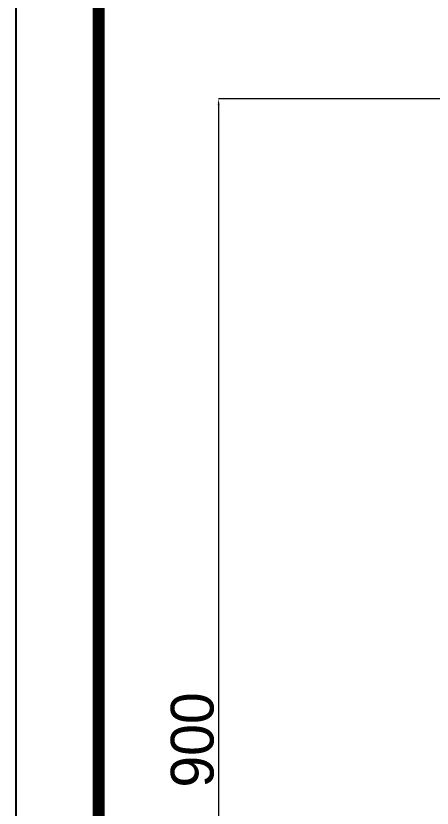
# Model space of a CAD drawing. Extents: x 0 to 3611, y 0 to 2646.
# Drawn here: x 0 to 292, y 1439 to 1995 of the extents above; entities that cross this region are included whole.
import ezdxf

# ---------------------------------------------------------------- set-up
doc = ezdxf.new("R2010")
doc.units = 0
doc.header["$LTSCALE"] = 10
doc.header["$MEASUREMENT"] = 0
doc.header["$PDMODE"] = 3
doc.header["$PDSIZE"] = -10
doc.layers.get('0').update_dxf_attribs({"linetype": 'CONTINUOUS'})
doc.layers.get('DEFPOINTS').update_dxf_attribs({"linetype": 'CONTINUOUS'})
doc.styles.add('Daelim Dimension', font='')
doc.styles.get('Daelim Dimension').set_extended_font_data('나눔고딕')
doc.dimstyles.new('DEFAULT', dxfattribs={"dimscale": 2, "dimtxt": 2, "dimasz": 2, "dimexe": 0, "dimexo": 2, "dimgap": 1, "dimtad": 1, "dimdec": 0, "dimzin": 9, "dimdsep": 46, "dimtxsty": 'Daelim Dimension', "dimcen": 0.5, "dimclrd": 5, "dimclre": 5, "dimclrt": 256, "dimadec": 1, "dimazin": 0, "dimtfac": 1, "dimtdec": 0, "dimtix": 1, "dimtmove": 0, "dimatfit": 3, "dimfxl": 1, "dimtolj": 1, "dimtzin": 1, "dimlwd": 9, "dimlwe": 9, "dimarcsym": 0})

# ---------------------------------------------------------------- blocks, each defined once
blk = doc.blocks.new('*D10')
at = {"color": 5, "lineweight": 9, "transparency": 16777216}
for p, q in [((334.79, 1937.11), (142.25, 1937.11)), ((142.25, 1933.11), (142.25, 1041.11)), ((371.9, 1037.11), (142.25, 1037.11))]:
    blk.add_line(p, q, dxfattribs=at)
at = {"color": 5, "transparency": 16777216}
for points in [[(141.59, 1933.11), (142.92, 1933.11), (142.25, 1937.11)], [(141.59, 1041.11), (142.92, 1041.11), (142.25, 1037.11)]]:
    blk.add_solid(points, dxfattribs=at)
at = {"layer": 'DEFPOINTS', "color": 0, "transparency": 16777216}
for p in [(338.79, 1937.11), (142.25, 1037.11), (375.9, 1037.11)]:
    blk.add_point(p, dxfattribs=at)
at = {"color": 7, "transparency": 16777216, "insert": (123.92, 1487.11), "char_height": 30, "attachment_point": 5, "rotation": 90, "style": 'Daelim Dimension'}
blk.add_mtext('\\A1;900', dxfattribs=at)

msp = doc.modelspace()

# ---------------------------------------------------------------- linework, layer by layer
at = {"ltscale": 0.5}
msp.add_lwpolyline([(0, 0), (3610.88, 0), (3610.88, 2645.76), (0, 2645.76)], close=True, dxfattribs=at)
at = {"color": 5, "linetype": 'ByBlock', "lineweight": 200, "const_width": 8.32}
msp.add_lwpolyline([(58.06, 113.29), (3552.46, 113.29), (3552.46, 2584.33), (58.06, 2584.33)], close=True, dxfattribs=at)

# ---------------------------------------------------------------- dimensions: what is measured, and where the dimension line sits
dim = msp.add_linear_dim(base=(142.25, 1037.11), p1=(338.79, 1937.11), p2=(375.9, 1037.11), angle=90, dimstyle='DEFAULT', override={"dimtxt": 15, "dimclrd": 5, "dimclre": 5, "dimclrt": 7})
dim.commit()
dim.dimension.update_dxf_attribs({"geometry": '*D10', "text_midpoint": (123.92, 1487.11)})

doc.saveas('drawing.dxf')
